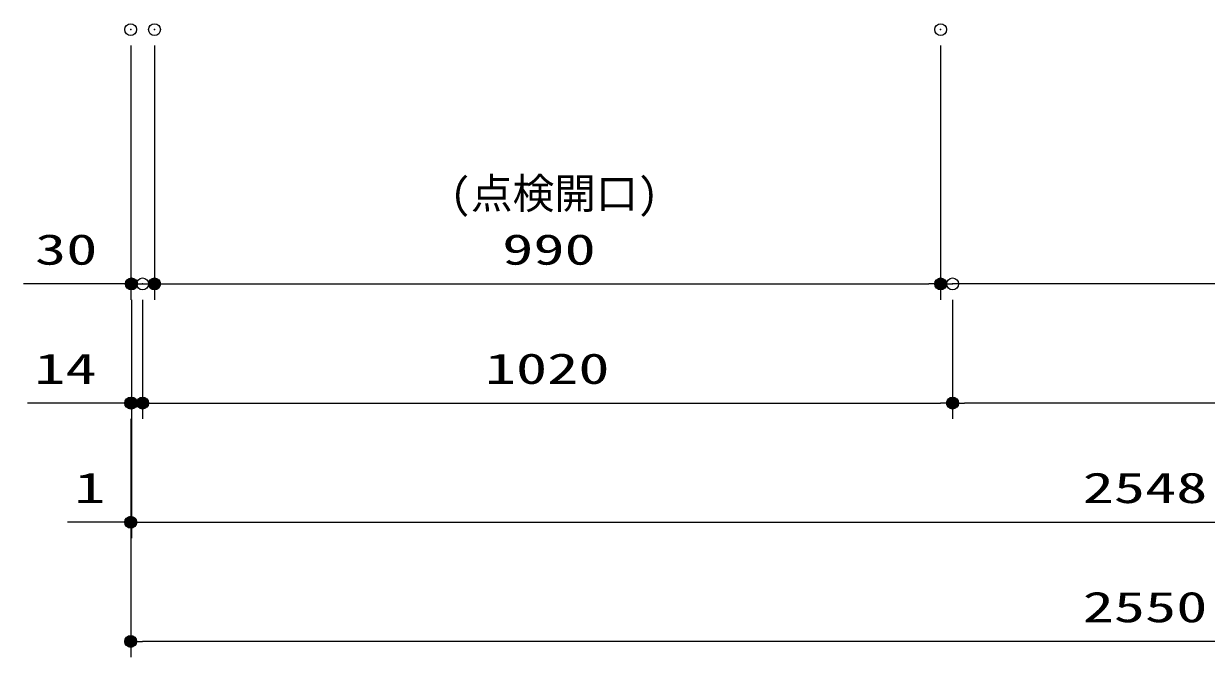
# Model space of a CAD drawing. Units: millimetres, scale not verified. Extents: x -9797 to 9797, y -4555 to 4555.
# Drawn here: x -7609 to -6119, y -2706 to -1908 of the extents above; entities that cross this region are included whole.
import ezdxf
from ezdxf.enums import TextEntityAlignment as Align

# ---------------------------------------------------------------- set-up
doc = ezdxf.new("R2010")
doc.units = ezdxf.units.MM
doc.header["$LTSCALE"] = 30
doc.header["$PDMODE"] = 32
doc.header["$PDSIZE"] = 15
for name, color, linetype, lineweight in [('0-1_0', 7, 'Continuous', 25), ('0-3_寸法ﾚｲﾔｰ', 30, 'Continuous', 13), ('0-4_DEFPOINTS', 7, 'Continuous', 25)]:
    doc.layers.add(name, color=color, linetype=linetype, lineweight=lineweight)
doc.styles.add('ＭＳ ゴシック', font='')
doc.styles.get('ＭＳ ゴシック').set_extended_font_data('MS Gothic')

# ---------------------------------------------------------------- blocks, each defined once
blk = doc.blocks.new('_DOT')
at = {"layer": '0-1_0', "color": 30}
blk.add_line((-15, 0), (-30, 0), dxfattribs=at)
for points in [[(0, 0), (-15, 0), (-14.88, 1.88)], [(0, 0), (-14.88, -1.88), (-15, 0)], [(0, 0), (-14.88, 1.88), (-14.53, 3.73)], [(0, 0), (-14.53, -3.73), (-14.88, -1.88)], [(0, 0), (-14.53, 3.73), (-13.95, 5.52)], [(0, 0), (-13.95, -5.52), (-14.53, -3.73)], [(0, 0), (-13.95, 5.52), (-13.14, 7.23)], [(0, 0), (-13.14, -7.23), (-13.95, -5.52)], [(0, 0), (-13.14, 7.23), (-12.14, 8.82)], [(0, 0), (-12.14, -8.82), (-13.14, -7.23)], [(0, 0), (-12.14, 8.82), (-10.93, 10.27)], [(0, 0), (-10.93, -10.27), (-12.14, -8.82)], [(0, 0), (-10.93, 10.27), (-9.56, 11.56)], [(0, 0), (-9.56, -11.56), (-10.93, -10.27)], [(0, 0), (-9.56, 11.56), (-8.04, 12.66)], [(0, 0), (-8.04, -12.66), (-9.56, -11.56)], [(0, 0), (-8.04, 12.66), (-6.39, 13.57)], [(0, 0), (-6.39, -13.57), (-8.04, -12.66)], [(0, 0), (-6.39, 13.57), (-4.64, 14.27)], [(0, 0), (-4.64, -14.27), (-6.39, -13.57)], [(0, 0), (-4.64, 14.27), (-2.81, 14.73)], [(0, 0), (-2.81, -14.73), (-4.64, -14.27)], [(0, 0), (-2.81, 14.73), (-0.94, 14.97)], [(0, 0), (-0.94, -14.97), (-2.81, -14.73)], [(0, 0), (-0.94, 14.97), (0.94, 14.97)], [(0, 0), (0.94, -14.97), (-0.94, -14.97)], [(0, 0), (0.94, 14.97), (2.81, 14.73)], [(0, 0), (2.81, 14.73), (4.64, 14.27)], [(0, 0), (4.64, 14.27), (6.39, 13.57)], [(0, 0), (6.39, 13.57), (8.04, 12.66)], [(0, 0), (8.04, 12.66), (9.56, 11.56)], [(0, 0), (9.56, 11.56), (10.93, 10.27)], [(0, 0), (10.93, 10.27), (12.14, 8.82)], [(0, 0), (12.14, 8.82), (13.14, 7.23)], [(0, 0), (13.14, 7.23), (13.95, 5.52)], [(0, 0), (13.95, 5.52), (14.53, 3.73)], [(0, 0), (14.53, 3.73), (14.88, 1.88)], [(0, 0), (14.88, 1.88), (15, 0)], [(0, 0), (2.81, -14.73), (0.94, -14.97)], [(0, 0), (4.64, -14.27), (2.81, -14.73)], [(0, 0), (6.39, -13.57), (4.64, -14.27)], [(0, 0), (8.04, -12.66), (6.39, -13.57)], [(0, 0), (9.56, -11.56), (8.04, -12.66)], [(0, 0), (10.93, -10.27), (9.56, -11.56)], [(0, 0), (12.14, -8.82), (10.93, -10.27)], [(0, 0), (13.14, -7.23), (12.14, -8.82)], [(0, 0), (13.95, -5.52), (13.14, -7.23)], [(0, 0), (14.53, -3.73), (13.95, -5.52)], [(0, 0), (14.88, -1.88), (14.53, -3.73)], [(0, 0), (15, 0), (14.88, -1.88)]]:
    blk.add_solid(points, dxfattribs=at)

msp = doc.modelspace()

# ---------------------------------------------------------------- linework, layer by layer
at = {"layer": '0-3_寸法ﾚｲﾔｰ'}
for p, q in [((-7474.06, -1935.93), (-7474.06, -2255.93)), ((-7444.06, -1935.93), (-7444.06, -2255.93)), ((-7444.06, -1935.93), (-7444.06, -2255.93)), ((-6454.06, -1935.93), (-6454.06, -2255.93)), ((-6454.06, -1935.93), (-6454.06, -2255.93)), ((-7474.06, -2235.93), (-7608.83, -2235.93)), ((-7489.06, -2235.93), (-7504.06, -2235.93)), ((-7474.06, -2235.93), (-7444.06, -2235.93)), ((-7429.06, -2235.93), (-6469.06, -2235.93)), ((-7429.06, -2235.93), (-7414.06, -2235.93)), ((-5689.06, -2235.93), (-6439.06, -2235.93)), ((-7473.06, -2255.93), (-7473.06, -2405.93)), ((-7459.06, -2255.93), (-7459.06, -2405.93)), ((-7459.06, -2255.93), (-7459.06, -2405.93)), ((-6439.06, -2255.93), (-6439.06, -2405.93)), ((-6439.06, -2255.93), (-6439.06, -2405.93)), ((-7473.06, -2385.93), (-7604.06, -2385.93)), ((-7488.06, -2385.93), (-7503.06, -2385.93)), ((-7473.06, -2385.93), (-7459.06, -2385.93)), ((-7444.06, -2385.93), (-6454.06, -2385.93)), ((-7444.06, -2385.93), (-7429.06, -2385.93)), ((-5704.06, -2385.93), (-6424.06, -2385.93)), ((-7474.06, -2405.93), (-7474.06, -2705.93)), ((-7474.06, -2405.93), (-7474.06, -2555.93)), ((-7473.06, -2405.93), (-7473.06, -2555.93)), ((-7473.06, -2405.93), (-7473.06, -2555.93)), ((-7474.06, -2535.93), (-7553.63, -2535.93)), ((-7489.06, -2535.93), (-7504.06, -2535.93)), ((-7473.06, -2535.93), (-7474.06, -2535.93)), ((-7458.06, -2535.93), (-4940.06, -2535.93)), ((-7458.06, -2535.93), (-7443.06, -2535.93)), ((-4939.06, -2685.93), (-7459.06, -2685.93))]:
    msp.add_line(p, q, dxfattribs=at)
at = {"layer": '0-4_DEFPOINTS'}
for p in [(-7474.06, -1915.93), (-7444.06, -1915.93), (-7444.06, -1915.93), (-6454.06, -1915.93), (-6454.06, -1915.93), (-7473.06, -2235.93), (-7459.06, -2235.93), (-7444.06, -2235.93), (-6454.06, -2235.93), (-6454.06, -2235.93), (-6439.06, -2235.93), (-7474.06, -2385.93), (-7473.06, -2385.93), (-7459.06, -2385.93), (-6439.06, -2385.93), (-6439.06, -2385.93), (-7474.06, -2535.93), (-7474.06, -2685.93)]:
    msp.add_point(p, dxfattribs=at)

# ---------------------------------------------------------------- block references
at = {"layer": '0-3_寸法ﾚｲﾔｰ', "xscale": 0.5, "yscale": 0.5}
for p in [(-7474.06, -2235.93), (-6454.06, -2235.93), (-7473.06, -2385.93), (-6439.06, -2385.93), (-7474.06, -2535.93)]:
    msp.add_blockref('_DOT', p, dxfattribs=at)
at = {"layer": '0-3_寸法ﾚｲﾔｰ', "xscale": 0.5, "yscale": 0.5, "rotation": 180}
for p in [(-7444.06, -2235.93), (-7444.06, -2235.93), (-6454.06, -2235.93), (-7459.06, -2385.93), (-7459.06, -2385.93), (-6439.06, -2385.93), (-7473.06, -2535.93), (-7473.06, -2535.93), (-7474.06, -2685.93)]:
    msp.add_blockref('_DOT', p, dxfattribs=at)

# ---------------------------------------------------------------- texts
at = {"layer": '0-3_寸法ﾚｲﾔｰ', "style": 'ＭＳ ゴシック'}
msp.add_text('(点検開口)', height=38.48, dxfattribs=at).set_placement((-7071.73, -2152.85), align=Align.BOTTOM_LEFT)
at = {"layer": '0-3_寸法ﾚｲﾔｰ', "style": 'ＭＳ ゴシック', "width": 1.5}
for s, p in [('30', (-7594.54, -2223.33)), ('990', (-7006.21, -2223.33)), ('14', (-7595.49, -2373.33)), ('1020', (-7028.11, -2373.33)), ('1', (-7545.06, -2523.33)), ('2548', (-6275.25, -2523.33)), ('2550', (-6275.25, -2673.33))]:
    msp.add_text(s, height=38.49, dxfattribs=at).set_placement(p, align=Align.BOTTOM_LEFT)

doc.saveas('drawing.dxf')
